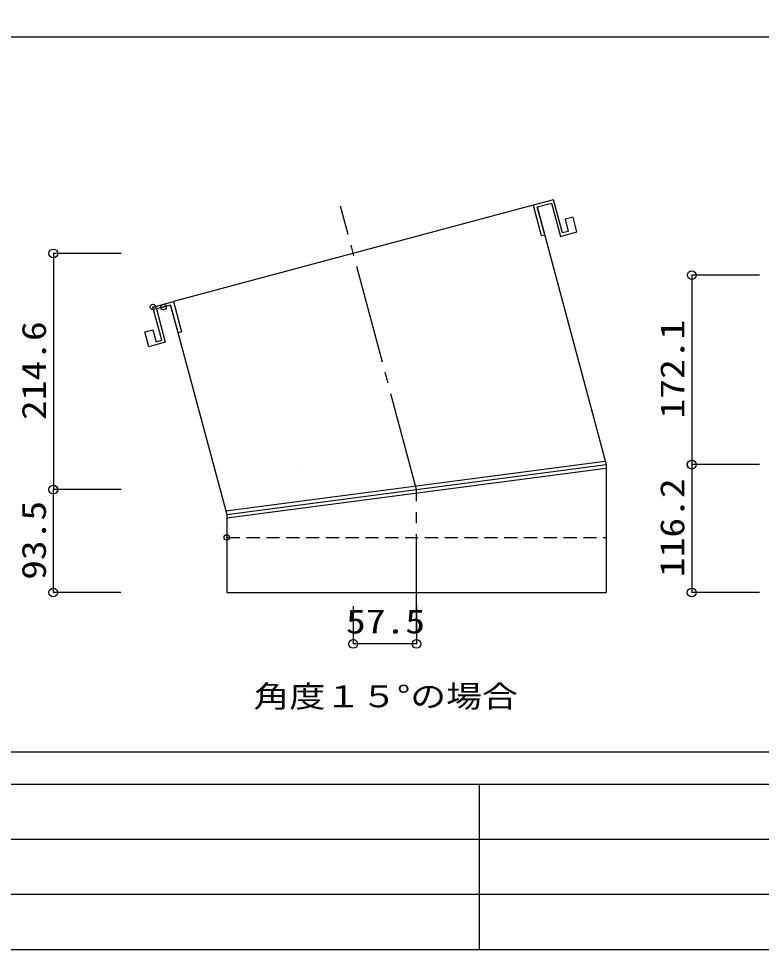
# Model space of a CAD drawing. Units: millimetres at full size, sheet at 1:10. Extents: x -2000 to 2000, y -1400 to 1400.
# Drawn here: x -1277 to -602, y -1400 to -554 of the extents above; entities that cross this region are included whole.
import ezdxf
from ezdxf.enums import TextEntityAlignment as Align

# ---------------------------------------------------------------- set-up
doc = ezdxf.new("R2010")
doc.units = ezdxf.units.MM
doc.header["$LTSCALE"] = 10
doc.header["$PDMODE"] = 32
doc.header["$PDSIZE"] = 5
doc.linetypes.add('CHAIN2', pattern=[12, 9, -1, 1, -1])
doc.linetypes.add('DASHED1', pattern=[1.8, 1.2, -0.6])
for name, color, linetype in [('0-3_ドーム', 7, 'Continuous'), ('8-0', 7, 'Continuous'), ('F-F', 7, 'Continuous')]:
    doc.layers.add(name, color=color, linetype=linetype)
doc.styles.add('ＭＳ ゴシック', font='')
doc.styles.get('ＭＳ ゴシック').set_extended_font_data('MS Gothic')

msp = doc.modelspace()

# ---------------------------------------------------------------- linework, layer by layer
at = {"layer": '0-3_ドーム'}
for p, q in [((-809.65, -723.76), (-1136.45, -811.32)), ((-1184.01, -767.59), (-1245.69, -767.59)), ((-1245.51, -767.59), (-1245.51, -982.19)), ((-604.01, -787.39), (-665.69, -787.39)), ((-665.51, -787.39), (-665.51, -959.49)), ((-604.07, -959.49), (-665.75, -959.49)), ((-604.07, -959.49), (-665.69, -959.49)), ((-665.57, -959.49), (-665.57, -1075.69)), ((-1184.07, -982.19), (-1245.75, -982.19)), ((-1184.01, -982.19), (-1245.69, -982.19)), ((-1245.57, -982.19), (-1245.57, -1075.69)), ((-1184.07, -1075.69), (-1245.75, -1075.69)), ((-604.07, -1075.69), (-665.75, -1075.69)), ((-973.04, -1088.12), (-973.04, -1122.6)), ((-915.54, -1088.12), (-915.54, -1122.6)), ((-915.54, -1122.42), (-973.04, -1122.42))]:
    msp.add_line(p, q, dxfattribs=at)
at = {"layer": '0-3_ドーム', "linetype": 'CHAIN2'}
for p, q in [((-915.54, -982.19), (-984.52, -724.72)), ((-915.54, -1112.69), (-915.54, -982.19))]:
    msp.add_line(p, q, dxfattribs=at)
at = {"layer": '0-3_ドーム', "linetype": 'DASHED1'}
msp.add_line((-1087.95, -1025.69), (-743.12, -1025.69), dxfattribs=at)
at = {"layer": '0-3_ドーム'}
for points in [[(-1973.12, -570.69), (-108.12, -570.69), (-108.12, -1220.69), (-1973.12, -1220.69)], [(-792.89, -721.9), (-784.79, -752.13), (-769.77, -748.1), (-773.39, -734.58), (-780.65, -736.53), (-777.69, -747.59), (-783.04, -749.03), (-791.14, -718.8), (-809.65, -723.76), (-802.24, -751.41), (-799.1, -750.56), (-805.85, -725.37)], [(-1151.89, -818.09), (-1143.79, -848.32), (-1158.82, -852.35), (-1162.44, -838.82), (-1155.18, -836.88), (-1152.21, -847.95), (-1146.86, -846.52), (-1154.97, -816.28), (-1136.45, -811.32), (-1129.04, -838.97), (-1132.18, -839.81), (-1138.93, -814.62)]]:
    msp.add_lwpolyline(points, close=True, dxfattribs=at)
for centre in [(-1245.51, -767.59), (-665.51, -787.39), (-665.57, -959.49), (-665.51, -959.49), (-1245.57, -982.19), (-1245.51, -982.19), (-1245.57, -1075.69), (-665.57, -1075.69), (-973.04, -1122.42), (-915.54, -1122.42)]:
    msp.add_circle(centre, 4, dxfattribs=at)
for p in [(-1154.97, -816.28), (-1145.41, -816.35), (-1087.95, -1025.69)]:
    msp.add_point(p, dxfattribs=at)
at = {"layer": '8-0'}
for p, q in [((-2000, -1249.79), (2000, -1249.79)), ((-858.69, -1249.79), (-858.69, -1400)), ((-1647.34, -1299.79), (-150.04, -1299.79)), ((-1647.34, -1349.79), (-150.04, -1349.79))]:
    msp.add_line(p, q, dxfattribs=at)
msp.add_lwpolyline([(-2000, -1400), (2000, -1400), (2000, 1400), (-2000, 1400)], close=True, dxfattribs=at)
at = {"layer": 'F-F'}
for p, q in [((-805.85, -725.37), (-743.12, -959.49)), ((-1138.93, -814.62), (-1087.95, -1004.89)), ((-1088.83, -1001.6), (-744.46, -956.26)), ((-1087.95, -1004.89), (-743.12, -959.49)), ((-743.58, -962.97), (-1087.95, -1008.31)), ((-1018.01, -962.54), (-1018.06, -962.56)), ((-743.12, -959.49), (-743.12, -1075.69)), ((-1087.95, -1004.89), (-1087.95, -1075.69)), ((-1087.95, -1075.69), (-743.12, -1075.69))]:
    msp.add_line(p, q, dxfattribs=at)

# ---------------------------------------------------------------- texts
at = {"layer": '0-3_ドーム', "style": 'ＭＳ ゴシック', "width": 1.2}
for s, p in [('214.6', (-1245.6, -919.01)), ('172.1', (-665.6, -917.56)), ('116.2', (-665.66, -1061.71)), ('93.5', (-1245.66, -1064.23))]:
    msp.add_text(s, height=21.99, rotation=90, dxfattribs=at).set_placement(p, align=Align.BOTTOM_LEFT)
for s, height, p in [('57.5', 21.99, (-979.58, -1119.51)), ('角度１５°の場合', 19.9, (-1063.59, -1185.97))]:
    msp.add_text(s, height=height, dxfattribs=at).set_placement(p, align=Align.BOTTOM_LEFT)

doc.saveas('drawing.dxf')
